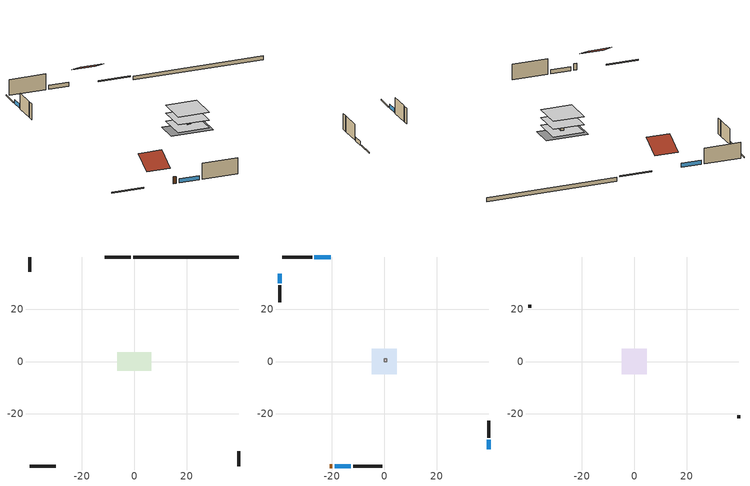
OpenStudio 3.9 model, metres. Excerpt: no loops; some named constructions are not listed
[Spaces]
crawlspace - vented 1
 floor foundation (Slab1 construction): -6.47,-3.59 -6.47,3.59 6.47,3.59 6.47,-3.59 z-1.22
 wall outside (RimJoist1 construction): -1.34,39.82 -11.31,39.82 z0:0.3
 wall outside (RimJoist2 construction): 39.82,-39.82 39.82,-34.27 z0:0.3
 wall outside (RimJoist3 construction): -39.82,-39.82 -29.85,-39.82 z0:0.3
 wall outside (RimJoist4 construction): -39.82,39.82 -39.82,34.27 z0:0.3
 wall foundation (FoundationWall1 construction): 39.82,39.82 -0.41,39.82 z-1.22:0
conditioned space 1
 floor to crawlspace - vented 1 (Floor1 construction): -4.82,-4.82 -4.82,4.82 4.82,4.82 4.82,-4.82 z0
 floor adiabatic (AdiabaticFloorConstruction): -4.82,-4.82 -4.82,4.82 4.82,4.82 4.82,-4.82 z2.44
 wall outside (Wall1 construction): -27.51,39.82 -38.89,39.82 z0:4.88
 wall outside (Wall2 construction): 39.82,-28.96 39.82,-22.64 z0:4.88
 wall outside (Wall3 construction): -11.81,-39.82 -0.81,-39.82 z0:4.88
 wall outside (Wall4 construction): -39.82,28.96 -39.82,22.64 z0:4.88
 wall outside (AdiabaticWallConstruction): -20.37,39.82 -26.58,39.82 / 39.82,-33.34 39.82,-29.89 / -18.95,-39.82 -12.74,-39.82 / -39.82,33.34 -39.82,29.89 z0:1.22
 wall outside (AdiabaticWallConstruction 1): -20.79,-39.82 -19.87,-39.82 z0:2.03
 window (WindowConstruction): -20.37,39.82 -26.58,39.82 z0:1.22
 window (WindowConstruction 1): 39.82,-33.34 39.82,-29.89 z0:1.22
 window (WindowConstruction 2): -18.95,-39.82 -12.74,-39.82 z0:1.22
 window (WindowConstruction 3): -39.82,33.34 -39.82,29.89 z0:1.22
 door (Door): -20.79,-39.82 -19.88,-39.82 z0:2.03
 ceiling adiabatic (AdiabaticFloorConstruction): 4.82,-4.82 4.82,4.82 -4.82,4.82 -4.82,-4.82 z2.44
central ac airloop ret air space
 floor adiabatic (AdiabaticConst): 0,0 0,1 1,1 1,0 z0
 wall adiabatic (AdiabaticConst): 0,1 0,0 1,0 1,1 0,1 z0:1
 ceiling adiabatic (AdiabaticConst): 1,0 1,1 0,1 0,0 z1
attic - unvented 1
 floor to conditioned space 1 (Floor2 construction Reversed): -4.82,-4.82 -4.82,4.82 4.82,4.82 4.82,-4.82 z4.88
 wall outside (Wall5 construction): 39.82,-21.71 39.82,-20.39 z0:4.88
 wall outside (Wall6 construction): -39.82,21.71 -39.82,20.39 z0:4.88
 roof outside (Roof1 construction): -19.44,39.82,4.88 -19.44,33.37,8.1 -12.24,33.37,8.1 -12.24,39.82,4.88
 roof outside (Roof2 construction): -21.72,-39.82,4.88 -21.72,-33.37,8.1 -28.92,-33.37,8.1 -28.92,-39.82,4.88
[Material] Roughness=Rough; Thermal Absorptance=0.9
Name | Thickness {m} | Conductivity {W/m-K} | Density {kg/m3} | Specific Heat {J/kg-K} | Solar Absorptance | Visible Absorptance
gypsum board | 0.0127 | 0.160291 | 801 | 837.4 | 0.6 | 0.6
floor stud and cavity | 0.1397 | 0.186283 | 92.3553 | 1139.71 | 0.7 | 0.7
floor rigid ins | 0.051816 | 0.029427 | 32.04 | 1214.23 | 0.7 | 0.7
osb sheathing 0.75 in. | 0.01905 | 0.115458 | 512.64 | 1214.23 | 0.7 | 0.7
floor covering | 0.0127 | 0.0433444 | 54.468 | 1339.84 | 0.6 | 0.6
ceiling loosefill ins | 0.254 | 0.0480833 | 16.02 | 1046.75 | 0.7 | 0.7
ceiling stud and cavity | 0.1397 | 0.108384 | 65.682 | 1177.47 | 0.7 | 0.7
[Construction]
Floor1 construction Reversed: floor covering, osb sheathing 0.75 in., floor rigid ins, floor stud and cavity
Floor2 construction: ceiling loosefill ins, ceiling stud and cavity, gypsum board
[Schedule:Ruleset]
Name | Default Day Schedule
cooling season schedule | cooling season schedule default day
natural vent schedule | natural vent schedule default day
clothes dryer exhaust 0 schedule | clothes dryer exhaust 0 schedule default day
[Schedule:Day]
cooling season schedule default day; cooling season schedule day; cooling season schedule day 2; natural vent schedule default day; clothes dryer exhaust 0 schedule default day: 24, 0, 0
cooling season schedule day 1; natural vent schedule day: 24, 0, 1
clothes dryer exhaust 0 schedule day: 1, 0, 0.123457, 2, 0, 0.0740741, 3, 0, 0.0493827, 4, 0, 0.0246914, 5, 0, 0.0493827, 6, 0, 0.0740741, 7, 0, 0.197531, 8, 0, 0.395062, 9, 0, 0.592593, 10, 0, 0.839506, 11, 0, 0.962963, 12, 0, 1, 13, 0, 0.91358, 14, 0, 0.82716, 15, 0, 0.716049, 16, 0, 0.753086, 17, 0, 0.679012, 18, 0, 0.666667, 20, 0, 0.62963, 21, 0, 0.641975, 22, 0, 0.666667, 23, 0, 0.54321, 24, 0, 0.296296
[Schedule:Rule] Apply Monday=Yes; Apply Wednesday=Yes; Apply Friday=Yes; Date Specification Type=DateRange; Start Day=1
Name | Schedule Ruleset | Rule Order | Day Schedule | Apply Sunday | Apply Tuesday | Apply Thursday | Apply Saturday | Start Month | End Month | End Day
cooling season schedule allday rule | cooling season schedule | 2 | cooling season schedule day | Yes | Yes | Yes | Yes | 1 | 4 | 30
cooling season schedule allday rule 1 | cooling season schedule | 1 | cooling season schedule day 1 | Yes | Yes | Yes | Yes | 5 | 10 | 31
cooling season schedule allday rule 2 | cooling season schedule | 0 | cooling season schedule day 2 | Yes | Yes | Yes | Yes | 11 | 12 | 31
natural vent schedule rule | natural vent schedule | 0 | natural vent schedule day | No | No | No | No | 1 | 12 | 31
clothes dryer exhaust 0 schedule allday rule | clothes dryer exhaust 0 schedule | 0 | clothes dryer exhaust 0 schedule day | Yes | Yes | Yes | Yes | 1 | 12 | 31
